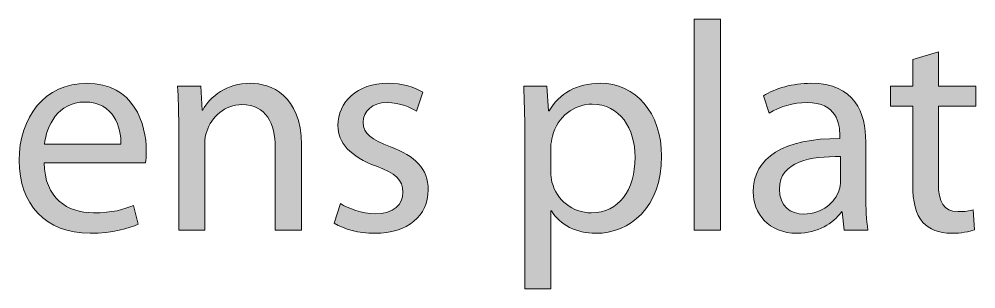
# Model space of a CAD drawing. Header units: inches. Extents: x 0 to 395, y 0 to 191.
# Drawn here: x 359.43 to 376.47, y 162.55 to 167.37 of the extents above; entities that cross this region are included whole.
import ezdxf

# ---------------------------------------------------------------- set-up
doc = ezdxf.new("R2010")
doc.units = ezdxf.units.IN
doc.header["$MEASUREMENT"] = 0
doc.layers.add('Template', color=7, linetype='Continuous')

# ---------------------------------------------------------------- blocks, each defined once
blk = doc.blocks.new('block 7')
at = {"layer": 'Template', "true_color": 0xf6921e}
h = blk.add_hatch(color=30, dxfattribs=at)
h.dxf.hatch_style = 2
h.paths.add_polyline_path([(371.453, 167.365), (371.919, 167.365), (371.919, 163.601), (371.453, 163.601)])
h = blk.add_hatch(color=30, dxfattribs=at)
h.dxf.hatch_style = 2
edge = h.paths.add_edge_path()
edge.add_spline(control_points=[(375.799, 166.782), (375.799, 166.782), (375.799, 166.167), (375.799, 166.167), (375.799, 166.167), (376.467, 166.167), (376.467, 166.167), (376.467, 166.167), (376.467, 165.812), (376.467, 165.812), (376.467, 165.812), (375.799, 165.812), (375.799, 165.812), (375.799, 165.812), (375.799, 164.428), (375.799, 164.428), (375.799, 164.11), (375.889, 163.93), (376.149, 163.93), (376.276, 163.93), (376.35, 163.94), (376.419, 163.962), (376.419, 163.962), (376.44, 163.606), (376.44, 163.606), (376.35, 163.575), (376.207, 163.543), (376.027, 163.543), (375.81, 163.543), (375.635, 163.617), (375.523, 163.739), (375.396, 163.882), (375.343, 164.11), (375.343, 164.412), (375.343, 164.412), (375.343, 165.812), (375.343, 165.812), (375.343, 165.812), (374.945, 165.812), (374.945, 165.812), (374.945, 165.812), (374.945, 166.167), (374.945, 166.167), (374.945, 166.167), (375.343, 166.167), (375.343, 166.167), (375.343, 166.167), (375.343, 166.644), (375.343, 166.644), (375.343, 166.644), (375.799, 166.782), (375.799, 166.782)], knot_values=[0, 0, 0, 0, 1, 1, 1, 2, 2, 2, 3, 3, 3, 4, 4, 4, 5, 5, 5, 6, 6, 6, 7, 7, 7, 8, 8, 8, 9, 9, 9, 10, 10, 10, 11, 11, 11, 12, 12, 12, 13, 13, 13, 14, 14, 14, 15, 15, 15, 16, 16, 16, 17, 17, 17, 17], degree=3, periodic=1)
h = blk.add_hatch(color=30, dxfattribs=at)
h.dxf.hatch_style = 2
edge = h.paths.add_edge_path()
edge.add_spline(control_points=[(359.878, 164.799), (359.889, 164.168), (360.287, 163.909), (360.759, 163.909), (361.093, 163.909), (361.299, 163.967), (361.469, 164.041), (361.469, 164.041), (361.554, 163.707), (361.554, 163.707), (361.389, 163.633), (361.103, 163.543), (360.695, 163.543), (359.905, 163.543), (359.433, 164.067), (359.433, 164.842), (359.433, 165.616), (359.889, 166.22), (360.637, 166.22), (361.48, 166.22), (361.697, 165.489), (361.697, 165.017), (361.697, 164.921), (361.692, 164.852), (361.681, 164.799), (361.681, 164.799), (359.878, 164.799), (359.878, 164.799)], knot_values=[0, 0, 0, 0, 1, 1, 1, 2, 2, 2, 3, 3, 3, 4, 4, 4, 5, 5, 5, 6, 6, 6, 7, 7, 7, 8, 8, 8, 9, 9, 9, 9], degree=3, periodic=1)
edge = h.paths.add_edge_path()
edge.add_spline(control_points=[(361.246, 165.133), (361.252, 165.425), (361.124, 165.886), (360.6, 165.886), (360.122, 165.886), (359.921, 165.457), (359.884, 165.133), (359.884, 165.133), (361.246, 165.133), (361.246, 165.133)], knot_values=[0, 0, 0, 0, 1, 1, 1, 2, 2, 2, 3, 3, 3, 3], degree=3, periodic=1)
h = blk.add_hatch(color=30, dxfattribs=at)
h.dxf.hatch_style = 2
edge = h.paths.add_edge_path()
edge.add_spline(control_points=[(362.274, 165.473), (362.274, 165.743), (362.268, 165.955), (362.252, 166.167), (362.252, 166.167), (362.666, 166.167), (362.666, 166.167), (362.666, 166.167), (362.692, 165.743), (362.692, 165.743), (362.692, 165.743), (362.703, 165.743), (362.703, 165.743), (362.831, 165.982), (363.127, 166.22), (363.552, 166.22), (363.907, 166.22), (364.458, 166.008), (364.458, 165.128), (364.458, 165.128), (364.458, 163.601), (364.458, 163.601), (364.458, 163.601), (363.992, 163.601), (363.992, 163.601), (363.992, 163.601), (363.992, 165.08), (363.992, 165.08), (363.992, 165.494), (363.838, 165.839), (363.398, 165.839), (363.096, 165.839), (362.857, 165.621), (362.772, 165.361), (362.751, 165.303), (362.74, 165.224), (362.74, 165.144), (362.74, 165.144), (362.74, 163.601), (362.74, 163.601), (362.74, 163.601), (362.274, 163.601), (362.274, 163.601), (362.274, 163.601), (362.274, 165.473), (362.274, 165.473)], knot_values=[0, 0, 0, 0, 1, 1, 1, 2, 2, 2, 3, 3, 3, 4, 4, 4, 5, 5, 5, 6, 6, 6, 7, 7, 7, 8, 8, 8, 9, 9, 9, 10, 10, 10, 11, 11, 11, 12, 12, 12, 13, 13, 13, 14, 14, 14, 15, 15, 15, 15], degree=3, periodic=1)
h = blk.add_hatch(color=30, dxfattribs=at)
h.dxf.hatch_style = 2
edge = h.paths.add_edge_path()
edge.add_spline(control_points=[(365.152, 164.073), (365.295, 163.988), (365.538, 163.892), (365.772, 163.892), (366.106, 163.892), (366.265, 164.057), (366.265, 164.275), (366.265, 164.497), (366.132, 164.614), (365.793, 164.741), (365.327, 164.911), (365.109, 165.16), (365.109, 165.467), (365.109, 165.881), (365.448, 166.22), (365.995, 166.22), (366.254, 166.22), (366.482, 166.151), (366.62, 166.061), (366.62, 166.061), (366.509, 165.722), (366.509, 165.722), (366.408, 165.786), (366.223, 165.876), (365.984, 165.876), (365.708, 165.876), (365.56, 165.717), (365.56, 165.526), (365.56, 165.314), (365.708, 165.218), (366.042, 165.086), (366.482, 164.921), (366.716, 164.699), (366.716, 164.317), (366.716, 163.861), (366.36, 163.543), (365.761, 163.543), (365.48, 163.543), (365.22, 163.617), (365.04, 163.723), (365.04, 163.723), (365.152, 164.073), (365.152, 164.073)], knot_values=[0, 0, 0, 0, 1, 1, 1, 2, 2, 2, 3, 3, 3, 4, 4, 4, 5, 5, 5, 6, 6, 6, 7, 7, 7, 8, 8, 8, 9, 9, 9, 10, 10, 10, 11, 11, 11, 12, 12, 12, 13, 13, 13, 14, 14, 14, 14], degree=3, periodic=1)
h = blk.add_hatch(color=30, dxfattribs=at)
h.dxf.hatch_style = 2
edge = h.paths.add_edge_path()
edge.add_spline(control_points=[(368.437, 165.329), (368.437, 165.658), (368.427, 165.923), (368.416, 166.167), (368.416, 166.167), (368.83, 166.167), (368.83, 166.167), (368.83, 166.167), (368.856, 165.727), (368.856, 165.727), (368.856, 165.727), (368.867, 165.727), (368.867, 165.727), (369.052, 166.04), (369.36, 166.22), (369.779, 166.22), (370.404, 166.22), (370.871, 165.695), (370.871, 164.921), (370.871, 163.999), (370.304, 163.543), (369.699, 163.543), (369.36, 163.543), (369.063, 163.691), (368.909, 163.946), (368.909, 163.946), (368.899, 163.946), (368.899, 163.946), (368.899, 163.946), (368.899, 162.551), (368.899, 162.551), (368.899, 162.551), (368.437, 162.551), (368.437, 162.551), (368.437, 162.551), (368.437, 165.329), (368.437, 165.329)], knot_values=[0, 0, 0, 0, 1, 1, 1, 2, 2, 2, 3, 3, 3, 4, 4, 4, 5, 5, 5, 6, 6, 6, 7, 7, 7, 8, 8, 8, 9, 9, 9, 10, 10, 10, 11, 11, 11, 12, 12, 12, 12], degree=3, periodic=1)
edge = h.paths.add_edge_path()
edge.add_spline(control_points=[(368.899, 164.646), (368.899, 164.577), (368.904, 164.513), (368.92, 164.455), (369.005, 164.131), (369.286, 163.909), (369.62, 163.909), (370.113, 163.909), (370.399, 164.311), (370.399, 164.9), (370.399, 165.409), (370.129, 165.849), (369.636, 165.849), (369.317, 165.849), (369.015, 165.626), (368.93, 165.276), (368.915, 165.218), (368.899, 165.149), (368.899, 165.091), (368.899, 165.091), (368.899, 164.646), (368.899, 164.646)], knot_values=[0, 0, 0, 0, 1, 1, 1, 2, 2, 2, 3, 3, 3, 4, 4, 4, 5, 5, 5, 6, 6, 6, 7, 7, 7, 7], degree=3, periodic=1)
h = blk.add_hatch(color=30, dxfattribs=at)
h.dxf.hatch_style = 2
edge = h.paths.add_edge_path()
edge.add_spline(control_points=[(374.506, 164.216), (374.506, 163.993), (374.517, 163.776), (374.544, 163.601), (374.544, 163.601), (374.125, 163.601), (374.125, 163.601), (374.125, 163.601), (374.087, 163.925), (374.087, 163.925), (374.087, 163.925), (374.072, 163.925), (374.072, 163.925), (373.929, 163.723), (373.653, 163.543), (373.287, 163.543), (372.767, 163.543), (372.502, 163.909), (372.502, 164.28), (372.502, 164.9), (373.054, 165.24), (374.045, 165.234), (374.045, 165.234), (374.045, 165.287), (374.045, 165.287), (374.045, 165.494), (373.987, 165.881), (373.462, 165.876), (373.218, 165.876), (372.969, 165.807), (372.789, 165.685), (372.789, 165.685), (372.683, 165.998), (372.683, 165.998), (372.895, 166.13), (373.208, 166.22), (373.531, 166.22), (374.315, 166.22), (374.506, 165.685), (374.506, 165.176), (374.506, 165.176), (374.506, 164.216), (374.506, 164.216)], knot_values=[0, 0, 0, 0, 1, 1, 1, 2, 2, 2, 3, 3, 3, 4, 4, 4, 5, 5, 5, 6, 6, 6, 7, 7, 7, 8, 8, 8, 9, 9, 9, 10, 10, 10, 11, 11, 11, 12, 12, 12, 13, 13, 13, 14, 14, 14, 14], degree=3, periodic=1)
edge = h.paths.add_edge_path()
edge.add_spline(control_points=[(374.056, 164.911), (373.547, 164.921), (372.969, 164.831), (372.969, 164.333), (372.969, 164.025), (373.17, 163.887), (373.404, 163.887), (373.743, 163.887), (373.96, 164.1), (374.035, 164.317), (374.051, 164.37), (374.056, 164.423), (374.056, 164.465), (374.056, 164.465), (374.056, 164.911), (374.056, 164.911)], knot_values=[0, 0, 0, 0, 1, 1, 1, 2, 2, 2, 3, 3, 3, 4, 4, 4, 5, 5, 5, 5], degree=3, periodic=1)
at = {"layer": 'Template', "lineweight": 0}
blk.add_lwpolyline([(371.453, 167.365), (371.919, 167.365), (371.919, 163.601), (371.453, 163.601), (371.453, 167.365)], dxfattribs=at)
for points, knots in [([(375.799, 166.782), (375.799, 166.782), (375.799, 166.167), (375.799, 166.167), (375.799, 166.167), (376.467, 166.167), (376.467, 166.167), (376.467, 166.167), (376.467, 165.812), (376.467, 165.812), (376.467, 165.812), (375.799, 165.812), (375.799, 165.812), (375.799, 165.812), (375.799, 164.428), (375.799, 164.428), (375.799, 164.11), (375.889, 163.93), (376.149, 163.93), (376.276, 163.93), (376.35, 163.94), (376.419, 163.962), (376.419, 163.962), (376.44, 163.606), (376.44, 163.606), (376.35, 163.575), (376.207, 163.543), (376.027, 163.543), (375.81, 163.543), (375.635, 163.617), (375.523, 163.739), (375.396, 163.882), (375.343, 164.11), (375.343, 164.412), (375.343, 164.412), (375.343, 165.812), (375.343, 165.812), (375.343, 165.812), (374.945, 165.812), (374.945, 165.812), (374.945, 165.812), (374.945, 166.167), (374.945, 166.167), (374.945, 166.167), (375.343, 166.167), (375.343, 166.167), (375.343, 166.167), (375.343, 166.644), (375.343, 166.644), (375.343, 166.644), (375.799, 166.782), (375.799, 166.782)], [0, 0, 0, 0, 1, 1, 1, 2, 2, 2, 3, 3, 3, 4, 4, 4, 5, 5, 5, 6, 6, 6, 7, 7, 7, 8, 8, 8, 9, 9, 9, 10, 10, 10, 11, 11, 11, 12, 12, 12, 13, 13, 13, 14, 14, 14, 15, 15, 15, 16, 16, 16, 17, 17, 17, 17]), ([(359.878, 164.799), (359.889, 164.168), (360.287, 163.909), (360.759, 163.909), (361.093, 163.909), (361.299, 163.967), (361.469, 164.041), (361.469, 164.041), (361.554, 163.707), (361.554, 163.707), (361.389, 163.633), (361.103, 163.543), (360.695, 163.543), (359.905, 163.543), (359.433, 164.067), (359.433, 164.842), (359.433, 165.616), (359.889, 166.22), (360.637, 166.22), (361.48, 166.22), (361.697, 165.489), (361.697, 165.017), (361.697, 164.921), (361.692, 164.852), (361.681, 164.799), (361.681, 164.799), (359.878, 164.799), (359.878, 164.799)], [0, 0, 0, 0, 1, 1, 1, 2, 2, 2, 3, 3, 3, 4, 4, 4, 5, 5, 5, 6, 6, 6, 7, 7, 7, 8, 8, 8, 9, 9, 9, 9]), ([(362.274, 165.473), (362.274, 165.743), (362.268, 165.955), (362.252, 166.167), (362.252, 166.167), (362.666, 166.167), (362.666, 166.167), (362.666, 166.167), (362.692, 165.743), (362.692, 165.743), (362.692, 165.743), (362.703, 165.743), (362.703, 165.743), (362.831, 165.982), (363.127, 166.22), (363.552, 166.22), (363.907, 166.22), (364.458, 166.008), (364.458, 165.128), (364.458, 165.128), (364.458, 163.601), (364.458, 163.601), (364.458, 163.601), (363.992, 163.601), (363.992, 163.601), (363.992, 163.601), (363.992, 165.08), (363.992, 165.08), (363.992, 165.494), (363.838, 165.839), (363.398, 165.839), (363.096, 165.839), (362.857, 165.621), (362.772, 165.361), (362.751, 165.303), (362.74, 165.224), (362.74, 165.144), (362.74, 165.144), (362.74, 163.601), (362.74, 163.601), (362.74, 163.601), (362.274, 163.601), (362.274, 163.601), (362.274, 163.601), (362.274, 165.473), (362.274, 165.473)], [0, 0, 0, 0, 1, 1, 1, 2, 2, 2, 3, 3, 3, 4, 4, 4, 5, 5, 5, 6, 6, 6, 7, 7, 7, 8, 8, 8, 9, 9, 9, 10, 10, 10, 11, 11, 11, 12, 12, 12, 13, 13, 13, 14, 14, 14, 15, 15, 15, 15]), ([(365.152, 164.073), (365.295, 163.988), (365.538, 163.892), (365.772, 163.892), (366.106, 163.892), (366.265, 164.057), (366.265, 164.275), (366.265, 164.497), (366.132, 164.614), (365.793, 164.741), (365.327, 164.911), (365.109, 165.16), (365.109, 165.467), (365.109, 165.881), (365.448, 166.22), (365.995, 166.22), (366.254, 166.22), (366.482, 166.151), (366.62, 166.061), (366.62, 166.061), (366.509, 165.722), (366.509, 165.722), (366.408, 165.786), (366.223, 165.876), (365.984, 165.876), (365.708, 165.876), (365.56, 165.717), (365.56, 165.526), (365.56, 165.314), (365.708, 165.218), (366.042, 165.086), (366.482, 164.921), (366.716, 164.699), (366.716, 164.317), (366.716, 163.861), (366.36, 163.543), (365.761, 163.543), (365.48, 163.543), (365.22, 163.617), (365.04, 163.723), (365.04, 163.723), (365.152, 164.073), (365.152, 164.073)], [0, 0, 0, 0, 1, 1, 1, 2, 2, 2, 3, 3, 3, 4, 4, 4, 5, 5, 5, 6, 6, 6, 7, 7, 7, 8, 8, 8, 9, 9, 9, 10, 10, 10, 11, 11, 11, 12, 12, 12, 13, 13, 13, 14, 14, 14, 14]), ([(368.437, 165.329), (368.437, 165.658), (368.427, 165.923), (368.416, 166.167), (368.416, 166.167), (368.83, 166.167), (368.83, 166.167), (368.83, 166.167), (368.856, 165.727), (368.856, 165.727), (368.856, 165.727), (368.867, 165.727), (368.867, 165.727), (369.052, 166.04), (369.36, 166.22), (369.779, 166.22), (370.404, 166.22), (370.871, 165.695), (370.871, 164.921), (370.871, 163.999), (370.304, 163.543), (369.699, 163.543), (369.36, 163.543), (369.063, 163.691), (368.909, 163.946), (368.909, 163.946), (368.899, 163.946), (368.899, 163.946), (368.899, 163.946), (368.899, 162.551), (368.899, 162.551), (368.899, 162.551), (368.437, 162.551), (368.437, 162.551), (368.437, 162.551), (368.437, 165.329), (368.437, 165.329)], [0, 0, 0, 0, 1, 1, 1, 2, 2, 2, 3, 3, 3, 4, 4, 4, 5, 5, 5, 6, 6, 6, 7, 7, 7, 8, 8, 8, 9, 9, 9, 10, 10, 10, 11, 11, 11, 12, 12, 12, 12]), ([(374.506, 164.216), (374.506, 163.993), (374.517, 163.776), (374.544, 163.601), (374.544, 163.601), (374.125, 163.601), (374.125, 163.601), (374.125, 163.601), (374.087, 163.925), (374.087, 163.925), (374.087, 163.925), (374.072, 163.925), (374.072, 163.925), (373.929, 163.723), (373.653, 163.543), (373.287, 163.543), (372.767, 163.543), (372.502, 163.909), (372.502, 164.28), (372.502, 164.9), (373.054, 165.24), (374.045, 165.234), (374.045, 165.234), (374.045, 165.287), (374.045, 165.287), (374.045, 165.494), (373.987, 165.881), (373.462, 165.876), (373.218, 165.876), (372.969, 165.807), (372.789, 165.685), (372.789, 165.685), (372.683, 165.998), (372.683, 165.998), (372.895, 166.13), (373.208, 166.22), (373.531, 166.22), (374.315, 166.22), (374.506, 165.685), (374.506, 165.176), (374.506, 165.176), (374.506, 164.216), (374.506, 164.216)], [0, 0, 0, 0, 1, 1, 1, 2, 2, 2, 3, 3, 3, 4, 4, 4, 5, 5, 5, 6, 6, 6, 7, 7, 7, 8, 8, 8, 9, 9, 9, 10, 10, 10, 11, 11, 11, 12, 12, 12, 13, 13, 13, 14, 14, 14, 14]), ([(361.246, 165.133), (361.252, 165.425), (361.124, 165.886), (360.6, 165.886), (360.122, 165.886), (359.921, 165.457), (359.884, 165.133), (359.884, 165.133), (361.246, 165.133), (361.246, 165.133)], [0, 0, 0, 0, 1, 1, 1, 2, 2, 2, 3, 3, 3, 3]), ([(368.899, 164.646), (368.899, 164.577), (368.904, 164.513), (368.92, 164.455), (369.005, 164.131), (369.286, 163.909), (369.62, 163.909), (370.113, 163.909), (370.399, 164.311), (370.399, 164.9), (370.399, 165.409), (370.129, 165.849), (369.636, 165.849), (369.317, 165.849), (369.015, 165.626), (368.93, 165.276), (368.915, 165.218), (368.899, 165.149), (368.899, 165.091), (368.899, 165.091), (368.899, 164.646), (368.899, 164.646)], [0, 0, 0, 0, 1, 1, 1, 2, 2, 2, 3, 3, 3, 4, 4, 4, 5, 5, 5, 6, 6, 6, 7, 7, 7, 7]), ([(374.056, 164.911), (373.547, 164.921), (372.969, 164.831), (372.969, 164.333), (372.969, 164.025), (373.17, 163.887), (373.404, 163.887), (373.743, 163.887), (373.96, 164.1), (374.035, 164.317), (374.051, 164.37), (374.056, 164.423), (374.056, 164.465), (374.056, 164.465), (374.056, 164.911), (374.056, 164.911)], [0, 0, 0, 0, 1, 1, 1, 2, 2, 2, 3, 3, 3, 4, 4, 4, 5, 5, 5, 5])]:
    blk.add_open_spline(points, degree=3, knots=knots, dxfattribs=at)

msp = doc.modelspace()

# ---------------------------------------------------------------- block references
at = {"layer": 'Template'}
msp.add_blockref('block 7', (0, 0), dxfattribs=at)

doc.saveas('drawing.dxf')
